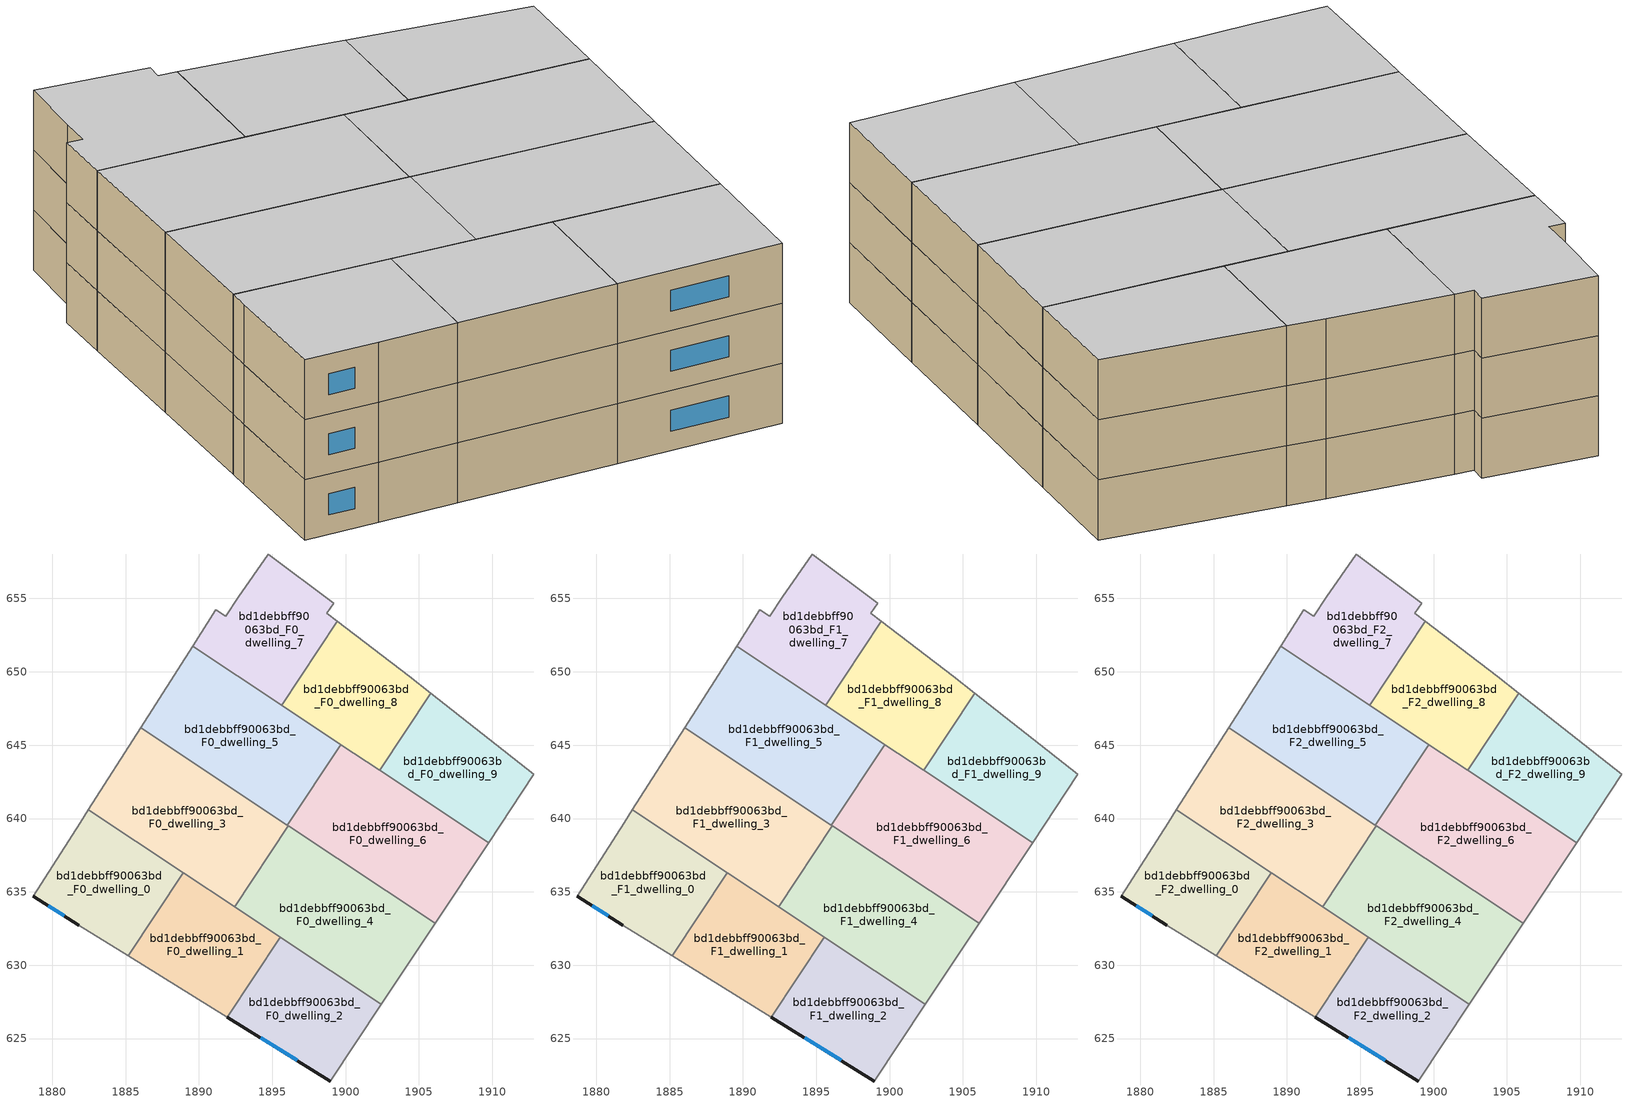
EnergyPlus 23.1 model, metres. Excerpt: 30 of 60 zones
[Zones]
bd1debbff90063bd_F0_dwelling_0
 floor ground (EU_floor_Construction): 1888.93,636.31 1885.18,630.66 1881.83,632.74 1878.71,634.71 1881.92,639.72 1882.47,640.59 z0
 wall outside (EU_wall_Construction): 1878.71,634.71 1881.83,632.74 z0:3
 wall adiabatic (EU_wall_Construction): 1882.47,640.59 1881.92,639.72 1878.71,634.71 / 1881.83,632.74 1885.18,630.66 z0:3
 wall to bd1debbff90063bd_F0_dwelling_1 (EU_wall_Construction): 1885.18,630.66 1888.93,636.31 z0:3
 wall to bd1debbff90063bd_F0_dwelling_3 (EU_wall_Construction): 1888.93,636.31 1882.47,640.59 z0:3
 window (EU_Window_Construction): 1879.72,634.07 1880.81,633.38 z0.97:2.03
bd1debbff90063bd_F0_dwelling_1
 floor ground (EU_floor_Construction): 1895.56,631.92 1891.94,626.46 1885.18,630.66 1888.93,636.31 z0
 wall to bd1debbff90063bd_F0_dwelling_2 (EU_wall_Construction): 1891.94,626.46 1895.56,631.92 z0:3
 wall adiabatic (EU_wall_Construction): 1885.18,630.66 1891.94,626.46 z0:3
 wall to bd1debbff90063bd_F0_dwelling_4 (EU_wall_Construction): 1895.56,631.92 1892.43,633.99 z0:3
 wall to bd1debbff90063bd_F0_dwelling_3 (EU_wall_Construction): 1892.43,633.99 1888.93,636.31 z0:3
bd1debbff90063bd_F0_dwelling_2
 floor ground (EU_floor_Construction): 1902.44,627.35 1898.96,622.11 1891.94,626.46 1895.56,631.92 z0
 wall outside (EU_wall_Construction): 1891.94,626.46 1898.96,622.11 z0:3
 wall adiabatic (EU_wall_Construction): 1898.96,622.11 1902.44,627.35 z0:3
 wall to bd1debbff90063bd_F0_dwelling_4 (EU_wall_Construction): 1902.44,627.35 1895.56,631.92 z0:3
 window (EU_Window_Construction): 1894.22,625.05 1896.69,623.52 z0.97:2.03
bd1debbff90063bd_F0_dwelling_3
 floor ground (EU_floor_Construction): 1896.09,639.51 1892.43,633.99 1882.47,640.59 1886.03,646.18 z0
 wall adiabatic (EU_wall_Construction): 1886.03,646.18 1882.47,640.59 z0:3
 wall to bd1debbff90063bd_F0_dwelling_4 (EU_wall_Construction): 1892.43,633.99 1896.09,639.51 z0:3
 wall to bd1debbff90063bd_F0_dwelling_5 (EU_wall_Construction): 1896.04,639.54 1886.03,646.18 z0:3
 wall to bd1debbff90063bd_F0_dwelling_6 (EU_wall_Construction): 1896.09,639.51 1896.04,639.54 z0:3
bd1debbff90063bd_F0_dwelling_4
 floor ground (EU_floor_Construction): 1906.1,632.87 1902.44,627.35 1892.43,633.99 1896.09,639.51 z0
 wall adiabatic (EU_wall_Construction): 1902.44,627.35 1906.1,632.87 z0:3
 wall to bd1debbff90063bd_F0_dwelling_6 (EU_wall_Construction): 1906.1,632.87 1896.09,639.51 z0:3
bd1debbff90063bd_F0_dwelling_5
 floor ground (EU_floor_Construction): 1899.68,645.03 1896.04,639.54 1886.03,646.18 1889.56,651.74 z0
 wall adiabatic (EU_wall_Construction): 1889.56,651.74 1886.03,646.18 z0:3
 wall to bd1debbff90063bd_F0_dwelling_6 (EU_wall_Construction): 1896.04,639.54 1899.68,645.03 z0:3
 wall to bd1debbff90063bd_F0_dwelling_7 (EU_wall_Construction): 1895.63,647.71 1889.56,651.74 z0:3
 wall to bd1debbff90063bd_F0_dwelling_8 (EU_wall_Construction): 1899.68,645.03 1895.63,647.71 z0:3
bd1debbff90063bd_F0_dwelling_6
 floor ground (EU_floor_Construction): 1909.74,638.36 1906.1,632.87 1896.04,639.54 1899.68,645.03 z0
 wall adiabatic (EU_wall_Construction): 1906.1,632.87 1909.74,638.36 z0:3
 wall to bd1debbff90063bd_F0_dwelling_9 (EU_wall_Construction): 1909.74,638.36 1902.32,643.28 z0:3
 wall to bd1debbff90063bd_F0_dwelling_8 (EU_wall_Construction): 1902.32,643.28 1899.68,645.03 z0:3
bd1debbff90063bd_F0_dwelling_7
 floor ground (EU_floor_Construction): 1899.18,654.66 1898.71,654 1899.44,653.44 1895.63,647.71 1889.56,651.74 1891.16,654.24 1891.84,653.78 1892.68,655.07 1894.72,658.03 z0
 wall adiabatic (EU_wall_Construction): 1899.44,653.44 1898.71,654 1899.18,654.66 1894.72,658.03 1892.68,655.07 1891.84,653.78 1891.16,654.24 1889.56,651.74 z0:3
 wall to bd1debbff90063bd_F0_dwelling_8 (EU_wall_Construction): 1895.63,647.71 1899.44,653.44 z0:3
bd1debbff90063bd_F0_dwelling_8
 floor ground (EU_floor_Construction): 1904.34,649.71 1905.81,648.55 1902.32,643.28 1895.63,647.71 1899.44,653.44 z0
 wall adiabatic (EU_wall_Construction): 1905.81,648.55 1904.34,649.71 1899.44,653.44 z0:3
 wall to bd1debbff90063bd_F0_dwelling_9 (EU_wall_Construction): 1902.32,643.28 1905.81,648.55 z0:3
bd1debbff90063bd_F0_dwelling_9
 floor ground (EU_floor_Construction): 1912.82,643.01 1909.74,638.36 1902.32,643.28 1905.81,648.55 z0
 wall adiabatic (EU_wall_Construction): 1909.74,638.36 1912.82,643.01 1905.81,648.55 z0:3
bd1debbff90063bd_F1_dwelling_0
 floor to bd1debbff90063bd_F0_dwelling_0 (EU_floor_Construction): 1888.93,636.31 1885.18,630.66 1881.83,632.74 1878.71,634.71 1881.92,639.72 1882.47,640.59 z3
 wall outside (EU_wall_Construction): 1878.71,634.71 1881.83,632.74 z3:6
 wall adiabatic (EU_wall_Construction): 1882.47,640.59 1881.92,639.72 1878.71,634.71 / 1881.83,632.74 1885.18,630.66 z3:6
 wall to bd1debbff90063bd_F1_dwelling_1 (EU_wall_Construction): 1885.18,630.66 1888.93,636.31 z3:6
 wall to bd1debbff90063bd_F1_dwelling_3 (EU_wall_Construction): 1888.93,636.31 1882.47,640.59 z3:6
 window (EU_Window_Construction): 1879.72,634.07 1880.81,633.38 z3.97:5.03
bd1debbff90063bd_F1_dwelling_1
 floor to bd1debbff90063bd_F0_dwelling_1 (EU_floor_Construction): 1895.56,631.92 1891.94,626.46 1885.18,630.66 1888.93,636.31 z3
 wall to bd1debbff90063bd_F1_dwelling_2 (EU_wall_Construction): 1891.94,626.46 1895.56,631.92 z3:6
 wall adiabatic (EU_wall_Construction): 1885.18,630.66 1891.94,626.46 z3:6
 wall to bd1debbff90063bd_F1_dwelling_4 (EU_wall_Construction): 1895.56,631.92 1892.43,633.99 z3:6
 wall to bd1debbff90063bd_F1_dwelling_3 (EU_wall_Construction): 1892.43,633.99 1888.93,636.31 z3:6
bd1debbff90063bd_F1_dwelling_2
 floor to bd1debbff90063bd_F0_dwelling_2 (EU_floor_Construction): 1902.44,627.35 1898.96,622.11 1891.94,626.46 1895.56,631.92 z3
 wall outside (EU_wall_Construction): 1891.94,626.46 1898.96,622.11 z3:6
 wall adiabatic (EU_wall_Construction): 1898.96,622.11 1902.44,627.35 z3:6
 wall to bd1debbff90063bd_F1_dwelling_4 (EU_wall_Construction): 1902.44,627.35 1895.56,631.92 z3:6
 window (EU_Window_Construction): 1894.22,625.05 1896.69,623.52 z3.97:5.03
bd1debbff90063bd_F1_dwelling_3
 floor to bd1debbff90063bd_F0_dwelling_3 (EU_floor_Construction): 1896.09,639.51 1892.43,633.99 1882.47,640.59 1886.03,646.18 z3
 wall adiabatic (EU_wall_Construction): 1886.03,646.18 1882.47,640.59 z3:6
 wall to bd1debbff90063bd_F1_dwelling_4 (EU_wall_Construction): 1892.43,633.99 1896.09,639.51 z3:6
 wall to bd1debbff90063bd_F1_dwelling_5 (EU_wall_Construction): 1896.04,639.54 1886.03,646.18 z3:6
 wall to bd1debbff90063bd_F1_dwelling_6 (EU_wall_Construction): 1896.09,639.51 1896.04,639.54 z3:6
bd1debbff90063bd_F1_dwelling_4
 floor to bd1debbff90063bd_F0_dwelling_4 (EU_floor_Construction): 1906.1,632.87 1902.44,627.35 1892.43,633.99 1896.09,639.51 z3
 wall adiabatic (EU_wall_Construction): 1902.44,627.35 1906.1,632.87 z3:6
 wall to bd1debbff90063bd_F1_dwelling_6 (EU_wall_Construction): 1906.1,632.87 1896.09,639.51 z3:6
bd1debbff90063bd_F1_dwelling_5
 floor to bd1debbff90063bd_F0_dwelling_5 (EU_floor_Construction): 1899.68,645.03 1896.04,639.54 1886.03,646.18 1889.56,651.74 z3
 wall adiabatic (EU_wall_Construction): 1889.56,651.74 1886.03,646.18 z3:6
 wall to bd1debbff90063bd_F1_dwelling_6 (EU_wall_Construction): 1896.04,639.54 1899.68,645.03 z3:6
 wall to bd1debbff90063bd_F1_dwelling_7 (EU_wall_Construction): 1895.63,647.71 1889.56,651.74 z3:6
 wall to bd1debbff90063bd_F1_dwelling_8 (EU_wall_Construction): 1899.68,645.03 1895.63,647.71 z3:6
bd1debbff90063bd_F1_dwelling_6
 floor to bd1debbff90063bd_F0_dwelling_6 (EU_floor_Construction): 1909.74,638.36 1906.1,632.87 1896.04,639.54 1899.68,645.03 z3
 wall adiabatic (EU_wall_Construction): 1906.1,632.87 1909.74,638.36 z3:6
 wall to bd1debbff90063bd_F1_dwelling_9 (EU_wall_Construction): 1909.74,638.36 1902.32,643.28 z3:6
 wall to bd1debbff90063bd_F1_dwelling_8 (EU_wall_Construction): 1902.32,643.28 1899.68,645.03 z3:6
bd1debbff90063bd_F1_dwelling_7
 floor to bd1debbff90063bd_F0_dwelling_7 (EU_floor_Construction): 1899.18,654.66 1898.71,654 1899.44,653.44 1895.63,647.71 1889.56,651.74 1891.16,654.24 1891.84,653.78 1892.68,655.07 1894.72,658.03 z3
 wall adiabatic (EU_wall_Construction): 1899.44,653.44 1898.71,654 1899.18,654.66 1894.72,658.03 1892.68,655.07 1891.84,653.78 1891.16,654.24 1889.56,651.74 z3:6
 wall to bd1debbff90063bd_F1_dwelling_8 (EU_wall_Construction): 1895.63,647.71 1899.44,653.44 z3:6
bd1debbff90063bd_F1_dwelling_8
 floor to bd1debbff90063bd_F0_dwelling_8 (EU_floor_Construction): 1904.34,649.71 1905.81,648.55 1902.32,643.28 1895.63,647.71 1899.44,653.44 z3
 wall adiabatic (EU_wall_Construction): 1905.81,648.55 1904.34,649.71 1899.44,653.44 z3:6
 wall to bd1debbff90063bd_F1_dwelling_9 (EU_wall_Construction): 1902.32,643.28 1905.81,648.55 z3:6
bd1debbff90063bd_F1_dwelling_9
 floor to bd1debbff90063bd_F0_dwelling_9 (EU_floor_Construction): 1912.82,643.01 1909.74,638.36 1902.32,643.28 1905.81,648.55 z3
 wall adiabatic (EU_wall_Construction): 1909.74,638.36 1912.82,643.01 1905.81,648.55 z3:6
bd1debbff90063bd_F2_dwelling_0
 floor to bd1debbff90063bd_F1_dwelling_0 (EU_floor_Construction): 1888.93,636.31 1885.18,630.66 1881.83,632.74 1878.71,634.71 1881.92,639.72 1882.47,640.59 z6
 wall outside (EU_wall_Construction): 1878.71,634.71 1881.83,632.74 z6:9
 wall adiabatic (EU_wall_Construction): 1882.47,640.59 1881.92,639.72 1878.71,634.71 / 1881.83,632.74 1885.18,630.66 z6:9
 wall to bd1debbff90063bd_F2_dwelling_1 (EU_wall_Construction): 1885.18,630.66 1888.93,636.31 z6:9
 wall to bd1debbff90063bd_F2_dwelling_3 (EU_wall_Construction): 1888.93,636.31 1882.47,640.59 z6:9
 window (EU_Window_Construction): 1879.72,634.07 1880.81,633.38 z6.97:8.03
 ceiling to bd1debbff90063bd_F3_dwelling_0 (EU_floor_Construction): 1885.18,630.66 1888.93,636.31 1882.47,640.59 1881.92,639.72 1878.71,634.71 1881.83,632.74 z9
bd1debbff90063bd_F2_dwelling_1
 floor to bd1debbff90063bd_F1_dwelling_1 (EU_floor_Construction): 1895.56,631.92 1891.94,626.46 1885.18,630.66 1888.93,636.31 z6
 wall to bd1debbff90063bd_F2_dwelling_2 (EU_wall_Construction): 1891.94,626.46 1895.56,631.92 z6:9
 wall adiabatic (EU_wall_Construction): 1885.18,630.66 1891.94,626.46 z6:9
 wall to bd1debbff90063bd_F2_dwelling_4 (EU_wall_Construction): 1895.56,631.92 1892.43,633.99 z6:9
 wall to bd1debbff90063bd_F2_dwelling_3 (EU_wall_Construction): 1892.43,633.99 1888.93,636.31 z6:9
 ceiling to bd1debbff90063bd_F3_dwelling_1 (EU_floor_Construction): 1891.94,626.46 1895.56,631.92 1888.93,636.31 1885.18,630.66 z9
bd1debbff90063bd_F2_dwelling_2
 floor to bd1debbff90063bd_F1_dwelling_2 (EU_floor_Construction): 1902.44,627.35 1898.96,622.11 1891.94,626.46 1895.56,631.92 z6
 wall outside (EU_wall_Construction): 1891.94,626.46 1898.96,622.11 z6:9
 wall adiabatic (EU_wall_Construction): 1898.96,622.11 1902.44,627.35 z6:9
 wall to bd1debbff90063bd_F2_dwelling_4 (EU_wall_Construction): 1902.44,627.35 1895.56,631.92 z6:9
 window (EU_Window_Construction): 1894.22,625.05 1896.69,623.52 z6.97:8.03
 ceiling to bd1debbff90063bd_F3_dwelling_2 (EU_floor_Construction): 1898.96,622.11 1902.44,627.35 1895.56,631.92 1891.94,626.46 z9
bd1debbff90063bd_F2_dwelling_3
 floor to bd1debbff90063bd_F1_dwelling_3 (EU_floor_Construction): 1896.09,639.51 1892.43,633.99 1882.47,640.59 1886.03,646.18 z6
 wall adiabatic (EU_wall_Construction): 1886.03,646.18 1882.47,640.59 z6:9
 wall to bd1debbff90063bd_F2_dwelling_4 (EU_wall_Construction): 1892.43,633.99 1896.09,639.51 z6:9
 wall to bd1debbff90063bd_F2_dwelling_5 (EU_wall_Construction): 1896.04,639.54 1886.03,646.18 z6:9
 wall to bd1debbff90063bd_F2_dwelling_6 (EU_wall_Construction): 1896.09,639.51 1896.04,639.54 z6:9
 ceiling to bd1debbff90063bd_F3_dwelling_3 (EU_floor_Construction): 1892.43,633.99 1896.09,639.51 1886.03,646.18 1882.47,640.59 z9
bd1debbff90063bd_F2_dwelling_4
 floor to bd1debbff90063bd_F1_dwelling_4 (EU_floor_Construction): 1906.1,632.87 1902.44,627.35 1892.43,633.99 1896.09,639.51 z6
 wall adiabatic (EU_wall_Construction): 1902.44,627.35 1906.1,632.87 z6:9
 wall to bd1debbff90063bd_F2_dwelling_6 (EU_wall_Construction): 1906.1,632.87 1896.09,639.51 z6:9
 ceiling to bd1debbff90063bd_F3_dwelling_4 (EU_floor_Construction): 1902.44,627.35 1906.1,632.87 1896.09,639.51 1892.43,633.99 z9
bd1debbff90063bd_F2_dwelling_5
 floor to bd1debbff90063bd_F1_dwelling_5 (EU_floor_Construction): 1899.68,645.03 1896.04,639.54 1886.03,646.18 1889.56,651.74 z6
 wall adiabatic (EU_wall_Construction): 1889.56,651.74 1886.03,646.18 z6:9
 wall to bd1debbff90063bd_F2_dwelling_6 (EU_wall_Construction): 1896.04,639.54 1899.68,645.03 z6:9
 wall to bd1debbff90063bd_F2_dwelling_7 (EU_wall_Construction): 1895.63,647.71 1889.56,651.74 z6:9
 wall to bd1debbff90063bd_F2_dwelling_8 (EU_wall_Construction): 1899.68,645.03 1895.63,647.71 z6:9
 ceiling to bd1debbff90063bd_F3_dwelling_5 (EU_floor_Construction): 1896.04,639.54 1899.68,645.03 1889.56,651.74 1886.03,646.18 z9
bd1debbff90063bd_F2_dwelling_6
 floor to bd1debbff90063bd_F1_dwelling_6 (EU_floor_Construction): 1909.74,638.36 1906.1,632.87 1896.04,639.54 1899.68,645.03 z6
 wall adiabatic (EU_wall_Construction): 1906.1,632.87 1909.74,638.36 z6:9
 wall to bd1debbff90063bd_F2_dwelling_9 (EU_wall_Construction): 1909.74,638.36 1902.32,643.28 z6:9
 wall to bd1debbff90063bd_F2_dwelling_8 (EU_wall_Construction): 1902.32,643.28 1899.68,645.03 z6:9
 ceiling to bd1debbff90063bd_F3_dwelling_6 (EU_floor_Construction): 1906.1,632.87 1909.74,638.36 1899.68,645.03 1896.04,639.54 z9
bd1debbff90063bd_F2_dwelling_7
 floor to bd1debbff90063bd_F1_dwelling_7 (EU_floor_Construction): 1899.18,654.66 1898.71,654 1899.44,653.44 1895.63,647.71 1889.56,651.74 1891.16,654.24 1891.84,653.78 1892.68,655.07 1894.72,658.03 z6
 wall adiabatic (EU_wall_Construction): 1899.44,653.44 1898.71,654 1899.18,654.66 1894.72,658.03 1892.68,655.07 1891.84,653.78 1891.16,654.24 1889.56,651.74 z6:9
 wall to bd1debbff90063bd_F2_dwelling_8 (EU_wall_Construction): 1895.63,647.71 1899.44,653.44 z6:9
 ceiling to bd1debbff90063bd_F3_dwelling_7 (EU_floor_Construction): 1895.63,647.71 1899.44,653.44 1898.71,654 1899.18,654.66 1894.72,658.03 1892.68,655.07 1891.84,653.78 1891.16,654.24 1889.56,651.74 z9
bd1debbff90063bd_F2_dwelling_8
 floor to bd1debbff90063bd_F1_dwelling_8 (EU_floor_Construction): 1904.34,649.71 1905.81,648.55 1902.32,643.28 1895.63,647.71 1899.44,653.44 z6
 wall adiabatic (EU_wall_Construction): 1905.81,648.55 1904.34,649.71 1899.44,653.44 z6:9
 wall to bd1debbff90063bd_F2_dwelling_9 (EU_wall_Construction): 1902.32,643.28 1905.81,648.55 z6:9
 ceiling to bd1debbff90063bd_F3_dwelling_8 (EU_floor_Construction): 1902.32,643.28 1905.81,648.55 1904.34,649.71 1899.44,653.44 1895.63,647.71 z9
bd1debbff90063bd_F2_dwelling_9
 floor to bd1debbff90063bd_F1_dwelling_9 (EU_floor_Construction): 1912.82,643.01 1909.74,638.36 1902.32,643.28 1905.81,648.55 z6
 wall adiabatic (EU_wall_Construction): 1909.74,638.36 1912.82,643.01 1905.81,648.55 z6:9
 ceiling to bd1debbff90063bd_F3_dwelling_9 (EU_floor_Construction): 1909.74,638.36 1912.82,643.01 1905.81,648.55 1902.32,643.28 z9
[Building]
EU S2 Campaign: North Axis=0; Terrain=City; Solar Distribution=FullExterior
[Site:Location]
Bologna: Latitude=44.5; Longitude=11.25; Time Zone=1; Elevation=37
[SizingPeriod:WeatherFileDays]
AnnualSizingPeriod: Begin Month=1; Begin Day of Month=1; End Month=12; End Day of Month=31; Day of Week for Start Day=Monday; Use Weather File Daylight Saving Period=No; Use Weather File Rain and Snow Indicators=No
[MATERIAL]
EU_InternalMass_Material: Roughness=MediumRough; Thickness=0.1; Conductivity=1; Density=1800; Specific Heat=900; Thermal Absorptance=0.9; Solar Absorptance=0.7; Visible Absorptance=0.7
[MATERIAL:NOMASS] Roughness=MediumRough; Thermal Absorptance=0.9; Solar Absorptance=0.7; Visible Absorptance=0.7
Name | Thermal Resistance
EU_wall_NoMass | 0.779417
EU_floor_NoMass | 0.588222
[WINDOWMATERIAL:SIMPLEGLAZINGSYSTEM]
EU_Window_SimpleGlazing: UFactor=5.16242; Solar Heat Gain Coefficient=0.85; Visible Transmittance=0.85
[CONSTRUCTION]
EU_wall_Construction: EU_wall_NoMass
EU_floor_Construction: EU_floor_NoMass
EU_Window_Construction: EU_Window_SimpleGlazing
EU_InternalMass_Construction: EU_InternalMass_Material
[ZONE] Type=1; Multiplier=1; Ceiling Height=autocalculate; Floor Area=autocalculate; Part of Total Floor Area=Yes
Name | Volume
bd1debbff90063bd_F0_dwelling_0; bd1debbff90063bd_F1_dwelling_0; bd1debbff90063bd_F2_dwelling_0 | 159.02
bd1debbff90063bd_F0_dwelling_1; bd1debbff90063bd_F1_dwelling_1; bd1debbff90063bd_F2_dwelling_1 | 159.024
bd1debbff90063bd_F0_dwelling_2; bd1debbff90063bd_F1_dwelling_2; bd1debbff90063bd_F2_dwelling_2 | 159.026
bd1debbff90063bd_F0_dwelling_3; bd1debbff90063bd_F1_dwelling_3; bd1debbff90063bd_F2_dwelling_3 | 238.516
bd1debbff90063bd_F0_dwelling_4; bd1debbff90063bd_F1_dwelling_4; bd1debbff90063bd_F2_dwelling_4 | 238.53
bd1debbff90063bd_F0_dwelling_5; bd1debbff90063bd_F1_dwelling_5; bd1debbff90063bd_F2_dwelling_5 | 238.507
bd1debbff90063bd_F0_dwelling_6; bd1debbff90063bd_F1_dwelling_6; bd1debbff90063bd_F2_dwelling_6 | 238.526
bd1debbff90063bd_F0_dwelling_7; bd1debbff90063bd_F1_dwelling_7; bd1debbff90063bd_F2_dwelling_7 | 159.018
bd1debbff90063bd_F0_dwelling_8; bd1debbff90063bd_F1_dwelling_8; bd1debbff90063bd_F2_dwelling_8 | 159.04
bd1debbff90063bd_F0_dwelling_9; bd1debbff90063bd_F1_dwelling_9; bd1debbff90063bd_F2_dwelling_9 | 159.033
[INTERNALMASS] Construction=EU_InternalMass_Construction
Name | Zone or ZoneList | Surface Area
bd1debbff90063bd_F0_dwelling_0_EU_InternalMass | bd1debbff90063bd_F0_dwelling_0 | 53.0066
bd1debbff90063bd_F0_dwelling_1_EU_InternalMass | bd1debbff90063bd_F0_dwelling_1 | 53.0081
bd1debbff90063bd_F0_dwelling_2_EU_InternalMass | bd1debbff90063bd_F0_dwelling_2 | 53.0083
bd1debbff90063bd_F0_dwelling_3_EU_InternalMass | bd1debbff90063bd_F0_dwelling_3 | 79.505
bd1debbff90063bd_F0_dwelling_4_EU_InternalMass | bd1debbff90063bd_F0_dwelling_4 | 79.5099
bd1debbff90063bd_F0_dwelling_5_EU_InternalMass | bd1debbff90063bd_F0_dwelling_5 | 79.5022
bd1debbff90063bd_F0_dwelling_6_EU_InternalMass | bd1debbff90063bd_F0_dwelling_6 | 79.5088
bd1debbff90063bd_F0_dwelling_7_EU_InternalMass | bd1debbff90063bd_F0_dwelling_7 | 53.0062
bd1debbff90063bd_F0_dwelling_8_EU_InternalMass | bd1debbff90063bd_F0_dwelling_8 | 53.0139
bd1debbff90063bd_F0_dwelling_9_EU_InternalMass | bd1debbff90063bd_F0_dwelling_9 | 53.0107
bd1debbff90063bd_F1_dwelling_0_EU_InternalMass | bd1debbff90063bd_F1_dwelling_0 | 53.0066
bd1debbff90063bd_F1_dwelling_1_EU_InternalMass | bd1debbff90063bd_F1_dwelling_1 | 53.0081
bd1debbff90063bd_F1_dwelling_2_EU_InternalMass | bd1debbff90063bd_F1_dwelling_2 | 53.0083
bd1debbff90063bd_F1_dwelling_3_EU_InternalMass | bd1debbff90063bd_F1_dwelling_3 | 79.505
bd1debbff90063bd_F1_dwelling_4_EU_InternalMass | bd1debbff90063bd_F1_dwelling_4 | 79.5099
bd1debbff90063bd_F1_dwelling_5_EU_InternalMass | bd1debbff90063bd_F1_dwelling_5 | 79.5022
bd1debbff90063bd_F1_dwelling_6_EU_InternalMass | bd1debbff90063bd_F1_dwelling_6 | 79.5088
bd1debbff90063bd_F1_dwelling_7_EU_InternalMass | bd1debbff90063bd_F1_dwelling_7 | 53.0062
bd1debbff90063bd_F1_dwelling_8_EU_InternalMass | bd1debbff90063bd_F1_dwelling_8 | 53.0139
bd1debbff90063bd_F1_dwelling_9_EU_InternalMass | bd1debbff90063bd_F1_dwelling_9 | 53.0107
bd1debbff90063bd_F2_dwelling_0_EU_InternalMass | bd1debbff90063bd_F2_dwelling_0 | 53.0066
bd1debbff90063bd_F2_dwelling_1_EU_InternalMass | bd1debbff90063bd_F2_dwelling_1 | 53.0081
bd1debbff90063bd_F2_dwelling_2_EU_InternalMass | bd1debbff90063bd_F2_dwelling_2 | 53.0083
bd1debbff90063bd_F2_dwelling_3_EU_InternalMass | bd1debbff90063bd_F2_dwelling_3 | 79.505
bd1debbff90063bd_F2_dwelling_4_EU_InternalMass | bd1debbff90063bd_F2_dwelling_4 | 79.5099
bd1debbff90063bd_F2_dwelling_5_EU_InternalMass | bd1debbff90063bd_F2_dwelling_5 | 79.5022
bd1debbff90063bd_F2_dwelling_6_EU_InternalMass | bd1debbff90063bd_F2_dwelling_6 | 79.5088
bd1debbff90063bd_F2_dwelling_7_EU_InternalMass | bd1debbff90063bd_F2_dwelling_7 | 53.0062
bd1debbff90063bd_F2_dwelling_8_EU_InternalMass | bd1debbff90063bd_F2_dwelling_8 | 53.0139
bd1debbff90063bd_F2_dwelling_9_EU_InternalMass | bd1debbff90063bd_F2_dwelling_9 | 53.0107
[OTHEREQUIPMENT] Fuel Type=Electricity; Design Level Calculation Method=Watts/Area; Power per Zone Floor Area=1; Fraction Latent=0; Fraction Radiant=0; Fraction Lost=0; Carbon Dioxide Generation Rate=0; EndUse Subcategory=EU_Step8_InternalGains
Name | Zone or ZoneList or Space or SpaceList | Schedule
EU_Step8_InternalGain_bd1debbff90063bd_F0_dwelling_0_f000 | bd1debbff90063bd_F0_dwelling_0 | EU_Step8_GainSchedule_bd1debbff90063bd_F0_dwelling_0_f000
EU_Step8_InternalGain_bd1debbff90063bd_F0_dwelling_1_f000 | bd1debbff90063bd_F0_dwelling_1 | EU_Step8_GainSchedule_bd1debbff90063bd_F0_dwelling_1_f000
EU_Step8_InternalGain_bd1debbff90063bd_F0_dwelling_2_f000 | bd1debbff90063bd_F0_dwelling_2 | EU_Step8_GainSchedule_bd1debbff90063bd_F0_dwelling_2_f000
EU_Step8_InternalGain_bd1debbff90063bd_F0_dwelling_3_f000 | bd1debbff90063bd_F0_dwelling_3 | EU_Step8_GainSchedule_bd1debbff90063bd_F0_dwelling_3_f000
EU_Step8_InternalGain_bd1debbff90063bd_F0_dwelling_4_f000 | bd1debbff90063bd_F0_dwelling_4 | EU_Step8_GainSchedule_bd1debbff90063bd_F0_dwelling_4_f000
EU_Step8_InternalGain_bd1debbff90063bd_F0_dwelling_5_f000 | bd1debbff90063bd_F0_dwelling_5 | EU_Step8_GainSchedule_bd1debbff90063bd_F0_dwelling_5_f000
EU_Step8_InternalGain_bd1debbff90063bd_F0_dwelling_6_f000 | bd1debbff90063bd_F0_dwelling_6 | EU_Step8_GainSchedule_bd1debbff90063bd_F0_dwelling_6_f000
EU_Step8_InternalGain_bd1debbff90063bd_F0_dwelling_7_f000 | bd1debbff90063bd_F0_dwelling_7 | EU_Step8_GainSchedule_bd1debbff90063bd_F0_dwelling_7_f000
EU_Step8_InternalGain_bd1debbff90063bd_F0_dwelling_8_f000 | bd1debbff90063bd_F0_dwelling_8 | EU_Step8_GainSchedule_bd1debbff90063bd_F0_dwelling_8_f000
EU_Step8_InternalGain_bd1debbff90063bd_F0_dwelling_9_f000 | bd1debbff90063bd_F0_dwelling_9 | EU_Step8_GainSchedule_bd1debbff90063bd_F0_dwelling_9_f000
EU_Step8_InternalGain_bd1debbff90063bd_F1_dwelling_0_f000 | bd1debbff90063bd_F1_dwelling_0 | EU_Step8_GainSchedule_bd1debbff90063bd_F1_dwelling_0_f000
EU_Step8_InternalGain_bd1debbff90063bd_F1_dwelling_1_f000 | bd1debbff90063bd_F1_dwelling_1 | EU_Step8_GainSchedule_bd1debbff90063bd_F1_dwelling_1_f000
EU_Step8_InternalGain_bd1debbff90063bd_F1_dwelling_2_f000 | bd1debbff90063bd_F1_dwelling_2 | EU_Step8_GainSchedule_bd1debbff90063bd_F1_dwelling_2_f000
EU_Step8_InternalGain_bd1debbff90063bd_F1_dwelling_3_f000 | bd1debbff90063bd_F1_dwelling_3 | EU_Step8_GainSchedule_bd1debbff90063bd_F1_dwelling_3_f000
EU_Step8_InternalGain_bd1debbff90063bd_F1_dwelling_4_f000 | bd1debbff90063bd_F1_dwelling_4 | EU_Step8_GainSchedule_bd1debbff90063bd_F1_dwelling_4_f000
EU_Step8_InternalGain_bd1debbff90063bd_F1_dwelling_5_f000 | bd1debbff90063bd_F1_dwelling_5 | EU_Step8_GainSchedule_bd1debbff90063bd_F1_dwelling_5_f000
EU_Step8_InternalGain_bd1debbff90063bd_F1_dwelling_6_f000 | bd1debbff90063bd_F1_dwelling_6 | EU_Step8_GainSchedule_bd1debbff90063bd_F1_dwelling_6_f000
EU_Step8_InternalGain_bd1debbff90063bd_F1_dwelling_7_f000 | bd1debbff90063bd_F1_dwelling_7 | EU_Step8_GainSchedule_bd1debbff90063bd_F1_dwelling_7_f000
EU_Step8_InternalGain_bd1debbff90063bd_F1_dwelling_8_f000 | bd1debbff90063bd_F1_dwelling_8 | EU_Step8_GainSchedule_bd1debbff90063bd_F1_dwelling_8_f000
EU_Step8_InternalGain_bd1debbff90063bd_F1_dwelling_9_f000 | bd1debbff90063bd_F1_dwelling_9 | EU_Step8_GainSchedule_bd1debbff90063bd_F1_dwelling_9_f000
EU_Step8_InternalGain_bd1debbff90063bd_F2_dwelling_0_f000 | bd1debbff90063bd_F2_dwelling_0 | EU_Step8_GainSchedule_bd1debbff90063bd_F2_dwelling_0_f000
EU_Step8_InternalGain_bd1debbff90063bd_F2_dwelling_1_f000 | bd1debbff90063bd_F2_dwelling_1 | EU_Step8_GainSchedule_bd1debbff90063bd_F2_dwelling_1_f000
EU_Step8_InternalGain_bd1debbff90063bd_F2_dwelling_2_f000 | bd1debbff90063bd_F2_dwelling_2 | EU_Step8_GainSchedule_bd1debbff90063bd_F2_dwelling_2_f000
EU_Step8_InternalGain_bd1debbff90063bd_F2_dwelling_3_f000 | bd1debbff90063bd_F2_dwelling_3 | EU_Step8_GainSchedule_bd1debbff90063bd_F2_dwelling_3_f000
EU_Step8_InternalGain_bd1debbff90063bd_F2_dwelling_4_f000 | bd1debbff90063bd_F2_dwelling_4 | EU_Step8_GainSchedule_bd1debbff90063bd_F2_dwelling_4_f000
EU_Step8_InternalGain_bd1debbff90063bd_F2_dwelling_5_f000 | bd1debbff90063bd_F2_dwelling_5 | EU_Step8_GainSchedule_bd1debbff90063bd_F2_dwelling_5_f000
EU_Step8_InternalGain_bd1debbff90063bd_F2_dwelling_6_f000 | bd1debbff90063bd_F2_dwelling_6 | EU_Step8_GainSchedule_bd1debbff90063bd_F2_dwelling_6_f000
EU_Step8_InternalGain_bd1debbff90063bd_F2_dwelling_7_f000 | bd1debbff90063bd_F2_dwelling_7 | EU_Step8_GainSchedule_bd1debbff90063bd_F2_dwelling_7_f000
EU_Step8_InternalGain_bd1debbff90063bd_F2_dwelling_8_f000 | bd1debbff90063bd_F2_dwelling_8 | EU_Step8_GainSchedule_bd1debbff90063bd_F2_dwelling_8_f000
EU_Step8_InternalGain_bd1debbff90063bd_F2_dwelling_9_f000 | bd1debbff90063bd_F2_dwelling_9 | EU_Step8_GainSchedule_bd1debbff90063bd_F2_dwelling_9_f000
[ZONEVENTILATION:DESIGNFLOWRATE] Schedule=EU_AlwaysOn; Design Flow Rate Calculation Method=AirChanges/Hour; Air Changes per Hour=0.712058; Ventilation Type=Natural; Fan Pressure Rise=0; Fan Total Efficiency=1; Constant Term Coefficient=1; Temperature Term Coefficient=0; Velocity Term Coefficient=0; Velocity Squared Term Coefficient=0; Minimum Indoor Temperature=-100; Maximum Indoor Temperature=100; Delta Temperature=-100; Minimum Outdoor Temperature=-100; Maximum Outdoor Temperature=100; Maximum Wind Speed=40
Name | Zone or ZoneList or Space or SpaceList
EU_ConstantAir_bd1debbff90063bd_F0_dwelling_0 | bd1debbff90063bd_F0_dwelling_0
EU_ConstantAir_bd1debbff90063bd_F0_dwelling_1 | bd1debbff90063bd_F0_dwelling_1
EU_ConstantAir_bd1debbff90063bd_F0_dwelling_2 | bd1debbff90063bd_F0_dwelling_2
EU_ConstantAir_bd1debbff90063bd_F0_dwelling_3 | bd1debbff90063bd_F0_dwelling_3
EU_ConstantAir_bd1debbff90063bd_F0_dwelling_4 | bd1debbff90063bd_F0_dwelling_4
EU_ConstantAir_bd1debbff90063bd_F0_dwelling_5 | bd1debbff90063bd_F0_dwelling_5
EU_ConstantAir_bd1debbff90063bd_F0_dwelling_6 | bd1debbff90063bd_F0_dwelling_6
EU_ConstantAir_bd1debbff90063bd_F0_dwelling_7 | bd1debbff90063bd_F0_dwelling_7
EU_ConstantAir_bd1debbff90063bd_F0_dwelling_8 | bd1debbff90063bd_F0_dwelling_8
EU_ConstantAir_bd1debbff90063bd_F0_dwelling_9 | bd1debbff90063bd_F0_dwelling_9
EU_ConstantAir_bd1debbff90063bd_F1_dwelling_0 | bd1debbff90063bd_F1_dwelling_0
EU_ConstantAir_bd1debbff90063bd_F1_dwelling_1 | bd1debbff90063bd_F1_dwelling_1
EU_ConstantAir_bd1debbff90063bd_F1_dwelling_2 | bd1debbff90063bd_F1_dwelling_2
EU_ConstantAir_bd1debbff90063bd_F1_dwelling_3 | bd1debbff90063bd_F1_dwelling_3
EU_ConstantAir_bd1debbff90063bd_F1_dwelling_4 | bd1debbff90063bd_F1_dwelling_4
EU_ConstantAir_bd1debbff90063bd_F1_dwelling_5 | bd1debbff90063bd_F1_dwelling_5
EU_ConstantAir_bd1debbff90063bd_F1_dwelling_6 | bd1debbff90063bd_F1_dwelling_6
EU_ConstantAir_bd1debbff90063bd_F1_dwelling_7 | bd1debbff90063bd_F1_dwelling_7
EU_ConstantAir_bd1debbff90063bd_F1_dwelling_8 | bd1debbff90063bd_F1_dwelling_8
EU_ConstantAir_bd1debbff90063bd_F1_dwelling_9 | bd1debbff90063bd_F1_dwelling_9
EU_ConstantAir_bd1debbff90063bd_F2_dwelling_0 | bd1debbff90063bd_F2_dwelling_0
EU_ConstantAir_bd1debbff90063bd_F2_dwelling_1 | bd1debbff90063bd_F2_dwelling_1
EU_ConstantAir_bd1debbff90063bd_F2_dwelling_2 | bd1debbff90063bd_F2_dwelling_2
EU_ConstantAir_bd1debbff90063bd_F2_dwelling_3 | bd1debbff90063bd_F2_dwelling_3
EU_ConstantAir_bd1debbff90063bd_F2_dwelling_4 | bd1debbff90063bd_F2_dwelling_4
EU_ConstantAir_bd1debbff90063bd_F2_dwelling_5 | bd1debbff90063bd_F2_dwelling_5
EU_ConstantAir_bd1debbff90063bd_F2_dwelling_6 | bd1debbff90063bd_F2_dwelling_6
EU_ConstantAir_bd1debbff90063bd_F2_dwelling_7 | bd1debbff90063bd_F2_dwelling_7
EU_ConstantAir_bd1debbff90063bd_F2_dwelling_8 | bd1debbff90063bd_F2_dwelling_8
EU_ConstantAir_bd1debbff90063bd_F2_dwelling_9 | bd1debbff90063bd_F2_dwelling_9
[HVACTEMPLATE:THERMOSTAT] Constant Heating Setpoint=20; Constant Cooling Setpoint=50
EU_HeatOnly_bd1debbff90063bd_F0_dwelling_0; EU_HeatOnly_bd1debbff90063bd_F0_dwelling_1; EU_HeatOnly_bd1debbff90063bd_F0_dwelling_2; EU_HeatOnly_bd1debbff90063bd_F0_dwelling_3; EU_HeatOnly_bd1debbff90063bd_F0_dwelling_4; EU_HeatOnly_bd1debbff90063bd_F0_dwelling_5; EU_HeatOnly_bd1debbff90063bd_F0_dwelling_6; EU_HeatOnly_bd1debbff90063bd_F0_dwelling_7; EU_HeatOnly_bd1debbff90063bd_F0_dwelling_8; EU_HeatOnly_bd1debbff90063bd_F0_dwelling_9; EU_HeatOnly_bd1debbff90063bd_F1_dwelling_0; EU_HeatOnly_bd1debbff90063bd_F1_dwelling_1; EU_HeatOnly_bd1debbff90063bd_F1_dwelling_2; EU_HeatOnly_bd1debbff90063bd_F1_dwelling_3; EU_HeatOnly_bd1debbff90063bd_F1_dwelling_4; EU_HeatOnly_bd1debbff90063bd_F1_dwelling_5; EU_HeatOnly_bd1debbff90063bd_F1_dwelling_6; EU_HeatOnly_bd1debbff90063bd_F1_dwelling_7; EU_HeatOnly_bd1debbff90063bd_F1_dwelling_8; EU_HeatOnly_bd1debbff90063bd_F1_dwelling_9; EU_HeatOnly_bd1debbff90063bd_F2_dwelling_0; EU_HeatOnly_bd1debbff90063bd_F2_dwelling_1; EU_HeatOnly_bd1debbff90063bd_F2_dwelling_2; EU_HeatOnly_bd1debbff90063bd_F2_dwelling_3; EU_HeatOnly_bd1debbff90063bd_F2_dwelling_4; EU_HeatOnly_bd1debbff90063bd_F2_dwelling_5; EU_HeatOnly_bd1debbff90063bd_F2_dwelling_6; EU_HeatOnly_bd1debbff90063bd_F2_dwelling_7; EU_HeatOnly_bd1debbff90063bd_F2_dwelling_8; EU_HeatOnly_bd1debbff90063bd_F2_dwelling_9; EU_HeatOnly_bd1debbff90063bd_F3_dwelling_0; EU_HeatOnly_bd1debbff90063bd_F3_dwelling_1; EU_HeatOnly_bd1debbff90063bd_F3_dwelling_2; EU_HeatOnly_bd1debbff90063bd_F3_dwelling_3; EU_HeatOnly_bd1debbff90063bd_F3_dwelling_4; EU_HeatOnly_bd1debbff90063bd_F3_dwelling_5; EU_HeatOnly_bd1debbff90063bd_F3_dwelling_6; EU_HeatOnly_bd1debbff90063bd_F3_dwelling_7; EU_HeatOnly_bd1debbff90063bd_F3_dwelling_8; EU_HeatOnly_bd1debbff90063bd_F3_dwelling_9; EU_HeatOnly_bd1debbff90063bd_F4_dwelling_0; EU_HeatOnly_bd1debbff90063bd_F4_dwelling_1; EU_HeatOnly_bd1debbff90063bd_F4_dwelling_2; EU_HeatOnly_bd1debbff90063bd_F4_dwelling_3; EU_HeatOnly_bd1debbff90063bd_F4_dwelling_4; EU_HeatOnly_bd1debbff90063bd_F4_dwelling_5; EU_HeatOnly_bd1debbff90063bd_F4_dwelling_6; EU_HeatOnly_bd1debbff90063bd_F4_dwelling_7; EU_HeatOnly_bd1debbff90063bd_F4_dwelling_8; EU_HeatOnly_bd1debbff90063bd_F4_dwelling_9; EU_HeatOnly_bd1debbff90063bd_F5_dwelling_0; EU_HeatOnly_bd1debbff90063bd_F5_dwelling_1; EU_HeatOnly_bd1debbff90063bd_F5_dwelling_2; EU_HeatOnly_bd1debbff90063bd_F5_dwelling_3; EU_HeatOnly_bd1debbff90063bd_F5_dwelling_4; EU_HeatOnly_bd1debbff90063bd_F5_dwelling_5; EU_HeatOnly_bd1debbff90063bd_F5_dwelling_6; EU_HeatOnly_bd1debbff90063bd_F5_dwelling_7; EU_HeatOnly_bd1debbff90063bd_F5_dwelling_8; EU_HeatOnly_bd1debbff90063bd_F5_dwelling_9
[HVACTEMPLATE:ZONE:IDEALLOADSAIRSYSTEM] System Availability Schedule=EU_AlwaysOn; Maximum Heating Supply Air Temperature=50; Minimum Cooling Supply Air Temperature=13; Maximum Heating Supply Air Humidity Ratio=0.0156; Minimum Cooling Supply Air Humidity Ratio=0.0077; Heating Limit=NoLimit; Cooling Limit=NoLimit; Heating Availability Schedule=EU_AlwaysOn; Cooling Availability Schedule=EU_CoolingOff; Dehumidification Control Type=ConstantSensibleHeatRatio; Cooling Sensible Heat Ratio=0.7; Dehumidification Setpoint=60; Humidification Control Type=None; Humidification Setpoint=30; Outdoor Air Method=None; Outdoor Air Flow Rate per Person=0.00944; Outdoor Air Flow Rate per Zone Floor Area=0; Outdoor Air Flow Rate per Zone=0; Demand Controlled Ventilation Type=None; Outdoor Air Economizer Type=NoEconomizer; Heat Recovery Type=None; Sensible Heat Recovery Effectiveness=0.7; Latent Heat Recovery Effectiveness=0.65
Name | Template Thermostat
bd1debbff90063bd_F0_dwelling_0 | EU_HeatOnly_bd1debbff90063bd_F0_dwelling_0
bd1debbff90063bd_F0_dwelling_1 | EU_HeatOnly_bd1debbff90063bd_F0_dwelling_1
bd1debbff90063bd_F0_dwelling_2 | EU_HeatOnly_bd1debbff90063bd_F0_dwelling_2
bd1debbff90063bd_F0_dwelling_3 | EU_HeatOnly_bd1debbff90063bd_F0_dwelling_3
bd1debbff90063bd_F0_dwelling_4 | EU_HeatOnly_bd1debbff90063bd_F0_dwelling_4
bd1debbff90063bd_F0_dwelling_5 | EU_HeatOnly_bd1debbff90063bd_F0_dwelling_5
bd1debbff90063bd_F0_dwelling_6 | EU_HeatOnly_bd1debbff90063bd_F0_dwelling_6
bd1debbff90063bd_F0_dwelling_7 | EU_HeatOnly_bd1debbff90063bd_F0_dwelling_7
bd1debbff90063bd_F0_dwelling_8 | EU_HeatOnly_bd1debbff90063bd_F0_dwelling_8
bd1debbff90063bd_F0_dwelling_9 | EU_HeatOnly_bd1debbff90063bd_F0_dwelling_9
bd1debbff90063bd_F1_dwelling_0 | EU_HeatOnly_bd1debbff90063bd_F1_dwelling_0
bd1debbff90063bd_F1_dwelling_1 | EU_HeatOnly_bd1debbff90063bd_F1_dwelling_1
bd1debbff90063bd_F1_dwelling_2 | EU_HeatOnly_bd1debbff90063bd_F1_dwelling_2
bd1debbff90063bd_F1_dwelling_3 | EU_HeatOnly_bd1debbff90063bd_F1_dwelling_3
bd1debbff90063bd_F1_dwelling_4 | EU_HeatOnly_bd1debbff90063bd_F1_dwelling_4
bd1debbff90063bd_F1_dwelling_5 | EU_HeatOnly_bd1debbff90063bd_F1_dwelling_5
bd1debbff90063bd_F1_dwelling_6 | EU_HeatOnly_bd1debbff90063bd_F1_dwelling_6
bd1debbff90063bd_F1_dwelling_7 | EU_HeatOnly_bd1debbff90063bd_F1_dwelling_7
bd1debbff90063bd_F1_dwelling_8 | EU_HeatOnly_bd1debbff90063bd_F1_dwelling_8
bd1debbff90063bd_F1_dwelling_9 | EU_HeatOnly_bd1debbff90063bd_F1_dwelling_9
bd1debbff90063bd_F2_dwelling_0 | EU_HeatOnly_bd1debbff90063bd_F2_dwelling_0
bd1debbff90063bd_F2_dwelling_1 | EU_HeatOnly_bd1debbff90063bd_F2_dwelling_1
bd1debbff90063bd_F2_dwelling_2 | EU_HeatOnly_bd1debbff90063bd_F2_dwelling_2
bd1debbff90063bd_F2_dwelling_3 | EU_HeatOnly_bd1debbff90063bd_F2_dwelling_3
bd1debbff90063bd_F2_dwelling_4 | EU_HeatOnly_bd1debbff90063bd_F2_dwelling_4
bd1debbff90063bd_F2_dwelling_5 | EU_HeatOnly_bd1debbff90063bd_F2_dwelling_5
bd1debbff90063bd_F2_dwelling_6 | EU_HeatOnly_bd1debbff90063bd_F2_dwelling_6
bd1debbff90063bd_F2_dwelling_7 | EU_HeatOnly_bd1debbff90063bd_F2_dwelling_7
bd1debbff90063bd_F2_dwelling_8 | EU_HeatOnly_bd1debbff90063bd_F2_dwelling_8
bd1debbff90063bd_F2_dwelling_9 | EU_HeatOnly_bd1debbff90063bd_F2_dwelling_9
[SIZING:ZONE] Zone Cooling Design Supply Air Temperature Input Method=SupplyAirTemperature; Zone Cooling Design Supply Air Temperature=13; Zone Heating Design Supply Air Temperature Input Method=SupplyAirTemperature; Zone Heating Design Supply Air Temperature=50; Zone Cooling Design Supply Air Humidity Ratio=0.008; Zone Heating Design Supply Air Humidity Ratio=0.008; Cooling Design Air Flow Method=DesignDay; Cooling Design Air Flow Rate=0; Cooling Minimum Air Flow per Zone Floor Area=0.000762; Cooling Minimum Air Flow=0; Cooling Minimum Air Flow Fraction=0.2; Heating Design Air Flow Method=DesignDay; Heating Design Air Flow Rate=0; Heating Maximum Air Flow per Zone Floor Area=0.002032; Heating Maximum Air Flow=0.141576; Heating Maximum Air Flow Fraction=0.3; Account for Dedicated Outdoor Air System=No; Dedicated Outdoor Air System Control Strategy=NeutralSupplyAir; Dedicated Outdoor Air Low Setpoint Temperature for Design=autosize; Dedicated Outdoor Air High Setpoint Temperature for Design=autosize; Zone Load Sizing Method=Sensible Load Only No Latent Load; Zone Latent Cooling Design Supply Air Humidity Ratio Input Method=HumidityRatioDifference; Zone Cooling Design Supply Air Humidity Ratio Difference=0.005; Zone Latent Heating Design Supply Air Humidity Ratio Input Method=HumidityRatioDifference; Zone Humidification Design Supply Air Humidity Ratio Difference=0.005
bd1debbff90063bd_F0_dwelling_0; bd1debbff90063bd_F0_dwelling_1; bd1debbff90063bd_F0_dwelling_2; bd1debbff90063bd_F0_dwelling_3; bd1debbff90063bd_F0_dwelling_4; bd1debbff90063bd_F0_dwelling_5; bd1debbff90063bd_F0_dwelling_6; bd1debbff90063bd_F0_dwelling_7; bd1debbff90063bd_F0_dwelling_8; bd1debbff90063bd_F0_dwelling_9; bd1debbff90063bd_F1_dwelling_0; bd1debbff90063bd_F1_dwelling_1; bd1debbff90063bd_F1_dwelling_2; bd1debbff90063bd_F1_dwelling_3; bd1debbff90063bd_F1_dwelling_4; bd1debbff90063bd_F1_dwelling_5; bd1debbff90063bd_F1_dwelling_6; bd1debbff90063bd_F1_dwelling_7; bd1debbff90063bd_F1_dwelling_8; bd1debbff90063bd_F1_dwelling_9; bd1debbff90063bd_F2_dwelling_0; bd1debbff90063bd_F2_dwelling_1; bd1debbff90063bd_F2_dwelling_2; bd1debbff90063bd_F2_dwelling_3; bd1debbff90063bd_F2_dwelling_4; bd1debbff90063bd_F2_dwelling_5; bd1debbff90063bd_F2_dwelling_6; bd1debbff90063bd_F2_dwelling_7; bd1debbff90063bd_F2_dwelling_8; bd1debbff90063bd_F2_dwelling_9
[SCHEDULE:CONSTANT]
Name | Hourly Value
EU_AlwaysOn | 1
EU_CoolingOff | 0
[SCHEDULE:FILE] Column Number=1; Rows to Skip at Top=0; Number of Hours of Data=8760; Column Separator=Comma; Interpolate to Timestep=No; Minutes per Item=60; Adjust Schedule for Daylight Savings=Yes
Name | File
EU_Step8_GainSchedule_bd1debbff90063bd_F0_dwelling_0_f000 | ../../schedules/bd1debbff90063bd/bd1debbff90063bd_F0_dwelling_0_f000_gain.csv
EU_Step8_GainSchedule_bd1debbff90063bd_F0_dwelling_1_f000 | ../../schedules/bd1debbff90063bd/bd1debbff90063bd_F0_dwelling_1_f000_gain.csv
EU_Step8_GainSchedule_bd1debbff90063bd_F0_dwelling_2_f000 | ../../schedules/bd1debbff90063bd/bd1debbff90063bd_F0_dwelling_2_f000_gain.csv
EU_Step8_GainSchedule_bd1debbff90063bd_F0_dwelling_3_f000 | ../../schedules/bd1debbff90063bd/bd1debbff90063bd_F0_dwelling_3_f000_gain.csv
EU_Step8_GainSchedule_bd1debbff90063bd_F0_dwelling_4_f000 | ../../schedules/bd1debbff90063bd/bd1debbff90063bd_F0_dwelling_4_f000_gain.csv
EU_Step8_GainSchedule_bd1debbff90063bd_F0_dwelling_5_f000 | ../../schedules/bd1debbff90063bd/bd1debbff90063bd_F0_dwelling_5_f000_gain.csv
EU_Step8_GainSchedule_bd1debbff90063bd_F0_dwelling_6_f000 | ../../schedules/bd1debbff90063bd/bd1debbff90063bd_F0_dwelling_6_f000_gain.csv
EU_Step8_GainSchedule_bd1debbff90063bd_F0_dwelling_7_f000 | ../../schedules/bd1debbff90063bd/bd1debbff90063bd_F0_dwelling_7_f000_gain.csv
EU_Step8_GainSchedule_bd1debbff90063bd_F0_dwelling_8_f000 | ../../schedules/bd1debbff90063bd/bd1debbff90063bd_F0_dwelling_8_f000_gain.csv
EU_Step8_GainSchedule_bd1debbff90063bd_F0_dwelling_9_f000 | ../../schedules/bd1debbff90063bd/bd1debbff90063bd_F0_dwelling_9_f000_gain.csv
EU_Step8_GainSchedule_bd1debbff90063bd_F1_dwelling_0_f000 | ../../schedules/bd1debbff90063bd/bd1debbff90063bd_F1_dwelling_0_f000_gain.csv
EU_Step8_GainSchedule_bd1debbff90063bd_F1_dwelling_1_f000 | ../../schedules/bd1debbff90063bd/bd1debbff90063bd_F1_dwelling_1_f000_gain.csv
EU_Step8_GainSchedule_bd1debbff90063bd_F1_dwelling_2_f000 | ../../schedules/bd1debbff90063bd/bd1debbff90063bd_F1_dwelling_2_f000_gain.csv
EU_Step8_GainSchedule_bd1debbff90063bd_F1_dwelling_3_f000 | ../../schedules/bd1debbff90063bd/bd1debbff90063bd_F1_dwelling_3_f000_gain.csv
EU_Step8_GainSchedule_bd1debbff90063bd_F1_dwelling_4_f000 | ../../schedules/bd1debbff90063bd/bd1debbff90063bd_F1_dwelling_4_f000_gain.csv
EU_Step8_GainSchedule_bd1debbff90063bd_F1_dwelling_5_f000 | ../../schedules/bd1debbff90063bd/bd1debbff90063bd_F1_dwelling_5_f000_gain.csv
EU_Step8_GainSchedule_bd1debbff90063bd_F1_dwelling_6_f000 | ../../schedules/bd1debbff90063bd/bd1debbff90063bd_F1_dwelling_6_f000_gain.csv
EU_Step8_GainSchedule_bd1debbff90063bd_F1_dwelling_7_f000 | ../../schedules/bd1debbff90063bd/bd1debbff90063bd_F1_dwelling_7_f000_gain.csv
EU_Step8_GainSchedule_bd1debbff90063bd_F1_dwelling_8_f000 | ../../schedules/bd1debbff90063bd/bd1debbff90063bd_F1_dwelling_8_f000_gain.csv
EU_Step8_GainSchedule_bd1debbff90063bd_F1_dwelling_9_f000 | ../../schedules/bd1debbff90063bd/bd1debbff90063bd_F1_dwelling_9_f000_gain.csv
EU_Step8_GainSchedule_bd1debbff90063bd_F2_dwelling_0_f000 | ../../schedules/bd1debbff90063bd/bd1debbff90063bd_F2_dwelling_0_f000_gain.csv
EU_Step8_GainSchedule_bd1debbff90063bd_F2_dwelling_1_f000 | ../../schedules/bd1debbff90063bd/bd1debbff90063bd_F2_dwelling_1_f000_gain.csv
EU_Step8_GainSchedule_bd1debbff90063bd_F2_dwelling_2_f000 | ../../schedules/bd1debbff90063bd/bd1debbff90063bd_F2_dwelling_2_f000_gain.csv
EU_Step8_GainSchedule_bd1debbff90063bd_F2_dwelling_3_f000 | ../../schedules/bd1debbff90063bd/bd1debbff90063bd_F2_dwelling_3_f000_gain.csv
EU_Step8_GainSchedule_bd1debbff90063bd_F2_dwelling_4_f000 | ../../schedules/bd1debbff90063bd/bd1debbff90063bd_F2_dwelling_4_f000_gain.csv
EU_Step8_GainSchedule_bd1debbff90063bd_F2_dwelling_5_f000 | ../../schedules/bd1debbff90063bd/bd1debbff90063bd_F2_dwelling_5_f000_gain.csv
EU_Step8_GainSchedule_bd1debbff90063bd_F2_dwelling_6_f000 | ../../schedules/bd1debbff90063bd/bd1debbff90063bd_F2_dwelling_6_f000_gain.csv
EU_Step8_GainSchedule_bd1debbff90063bd_F2_dwelling_7_f000 | ../../schedules/bd1debbff90063bd/bd1debbff90063bd_F2_dwelling_7_f000_gain.csv
EU_Step8_GainSchedule_bd1debbff90063bd_F2_dwelling_8_f000 | ../../schedules/bd1debbff90063bd/bd1debbff90063bd_F2_dwelling_8_f000_gain.csv
EU_Step8_GainSchedule_bd1debbff90063bd_F2_dwelling_9_f000 | ../../schedules/bd1debbff90063bd/bd1debbff90063bd_F2_dwelling_9_f000_gain.csv
